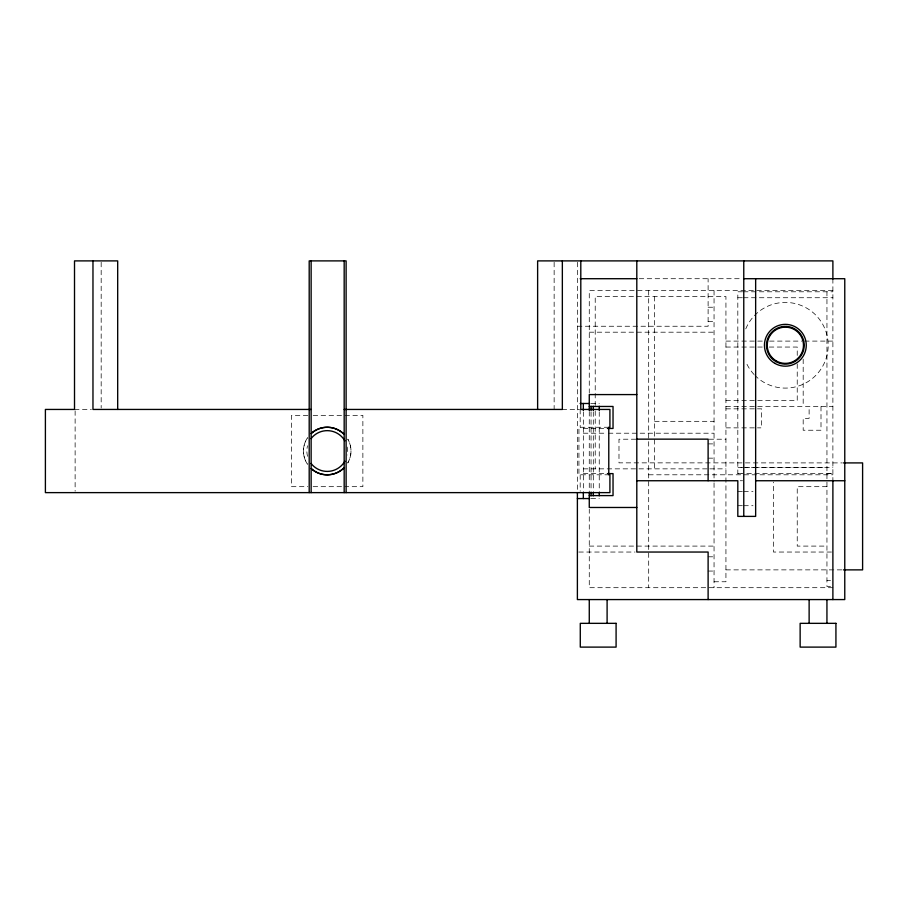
<?xml version="1.0" encoding="UTF-8"?>
<svg xmlns="http://www.w3.org/2000/svg" width="908" height="908" viewBox="0 0 908 908"><rect width="100%" height="100%" fill="white"/><g stroke="black" fill="none" stroke-linecap="round" stroke-linejoin="round"><path stroke-width="0.68" stroke-dasharray="4.54 3.41" d="M639.232 278.711L742.392 278.711M832.886 290.594L589.269 290.594L589.269 393.107M742.574 291.786L737.818 291.786L737.818 473.613L742.574 473.613M743.482 291.786L832.886 291.786M737.818 297.733L742.574 297.733M743.482 297.733L832.886 297.733M708.115 307.233L714.051 307.233M708.115 321.489L714.051 321.5M577.386 326.244L708.115 326.244L708.115 278.711M589.269 332.192L714.051 332.192M725.935 341.102L762.527 341.102M769.564 341.102L801.934 341.102M804.59 341.102L832.886 341.102M725.935 347.049L762.289 347.049M769.28 347.049L797.235 347.049L797.235 356.901M725.935 400.519L797.235 400.519L797.235 363.938M591.051 403.493L599.246 403.493M725.935 406.466L832.886 406.466M725.935 408.838L756.103 408.838M757.476 408.838L761.585 408.838L761.585 427.861L757.476 427.861M74.513 409.44L91.345 409.44M562.131 409.44L579.406 409.44M307.835 415.376L291.57 415.376L291.57 486.677L307.835 486.677M313.147 415.376L362.871 415.376L362.871 486.677L344.7 486.677M654.634 421.323L714.051 421.323M608.78 427.259L578.929 427.259L578.929 474.793L608.78 474.793M725.935 427.861L756.103 427.861M583.333 428.451L605.965 428.451M583.333 433.207L606.975 433.207M608.36 433.207L714.051 433.207M635.872 439.211L618.984 439.211L618.984 462.853L842.136 462.91M709.046 439.211L725.935 439.211M708.115 443.899L714.051 443.899M708.115 458.154L714.051 458.154M742.574 467.665L737.818 467.665L742.063 467.665M745.173 467.665L832.886 467.665M743.482 467.665L753.379 467.654M754.798 467.654L826.95 467.609M583.333 468.857L708.399 468.857M709.806 468.857L725.935 468.857M826.95 473.545L832.886 473.545L743.482 473.601M583.333 473.613L605.965 473.613M737.818 473.613L742.063 473.601M648.687 474.793L832.886 474.793M740.202 480.741L742.574 480.741M313.147 486.677L343.303 486.677M826.95 486.677L797.235 486.677L797.235 546.094L826.95 546.094M737.818 491.432L742.574 491.432M743.765 491.432L753.004 491.432M591.051 498.56L599.246 498.56M737.818 505.699L742.574 505.699M743.765 505.699L753.004 505.699M589.269 546.094L714.051 546.094M578.793 552.041L635.021 552.041M831.478 552.041L773.468 552.041L773.468 482.137M708.115 556.797L714.051 556.797M725.935 569.872L842.136 569.872M708.115 571.053L714.051 571.053M826.95 580.564L830.514 580.564M714.051 581.756L725.935 581.756L725.935 296.541L595.217 296.541L595.217 405.456M830.514 586.5L826.95 586.5L826.95 291.786M832.886 587.692L589.269 587.692L589.269 509.263M832.886 278.711L832.886 480.741M821.002 406.466L821.002 430.233L803.183 430.233L803.183 418.35L809.119 418.35L809.119 406.466M803.183 359.182L803.183 406.466M714.051 290.594L714.051 481.558M714.051 482.92L714.051 587.692M654.634 296.541L654.634 468.857M648.687 290.594L648.687 587.692M599.246 411.88L599.246 491.569M595.217 410.949L595.217 468.857M593.299 411.88L593.299 491.569M591.063 411.88L591.063 491.569M589.269 411.517L589.269 491.569M583.333 411.88L583.333 491.569M580.189 409.44L580.189 427.259M580.189 474.793L580.189 491.251M577.386 262.276L577.386 491.569M554.141 262.298L554.141 409.44M101.174 262.298L101.174 408.021M75.126 410.847L75.126 491.217M347.208 447.054A20.373 20.373 0 0 1 347.208 454.999M307.54 456.304A20.373 20.373 0 0 1 307.54 445.76M745.774 328.866A42.835 42.835 0 0 1 806.769 308.164A42.835 42.835 0 0 1 819.345 371.338A42.835 42.835 0 0 1 755.059 375.549M754.094 374.55A42.835 42.835 0 0 1 745.774 361.656M347.809 462.91A23.767 23.767 0 0 0 347.809 439.143A23.699 23.585 -90 0 1 347.809 462.921M307.46 437.826A23.767 23.767 0 0 0 307.46 464.238A23.71 23.597 -90 0 1 307.449 437.815"/><path stroke-width="1.36" d="M311.138 468.517L311.558 468.903A23.79 23.778 -90 0 0 327.232 474.839L328.775 474.748A23.79 23.778 -90 0 0 344.03 467.87L344.177 467.688M311.138 433.547L311.558 433.161A23.79 23.778 90 0 1 327.221 427.259L328.775 427.316A23.79 23.778 -90 0 1 344.03 434.217L344.177 434.376M580.201 278.711L636.803 278.711M743.561 278.711L844.769 278.711L844.769 599.575L577.386 599.575L577.386 492.681M636.803 394.583L589.269 394.583L589.269 410.484M580.121 403.493L589.678 403.493M589.269 406.466L613.036 406.466L613.036 428.451L607.384 428.451M311.138 409.44L92.968 409.44L92.968 260.891M344.177 409.44L562.347 409.44L562.347 260.891M636.803 439.143L708.115 439.143L708.115 480.741M843.407 462.91L862.6 462.91L862.6 569.872L843.407 569.872M607.384 473.613L613.036 473.613L613.036 495.598L589.269 495.598M636.803 480.741L737.818 480.741L737.818 516.391L755.649 516.391L755.649 278.711M755.649 480.741L844.769 480.741M577.386 498.56L589.678 498.56M636.803 507.481L589.269 507.481L589.269 492.272M832.886 279.187L832.886 260.891L537.627 260.891L537.627 409.44M832.886 480.468L832.886 599.575M826.938 599.575L826.938 623.342M809.13 599.575L809.13 623.342M743.765 260.891L743.765 516.391M708.115 599.575L708.115 552.041L636.803 552.041L636.803 260.891M607.1 599.575L607.1 623.342M599.246 406.285L599.246 410.484M599.246 492.976L599.246 495.768M593.299 406.285L593.299 410.484M593.299 492.976L593.299 495.768M591.063 406.285L591.063 410.484M591.063 492.976L591.063 495.768M589.269 599.575L589.269 623.342M583.333 403.493L583.333 410.484M583.333 492.976L583.333 498.56M580.802 260.891L580.802 409.44L609.915 409.44L609.915 427.259L608.78 427.259L608.78 474.793L609.915 474.793L609.915 492.624L45.4 492.624L45.4 409.44L74.513 409.44L74.513 260.891L117.688 260.891L117.688 409.44M346.118 492.624L346.118 260.891L309.197 260.891L309.197 492.624M344.177 260.891L344.177 492.624M311.138 260.891L311.138 492.624M344.03 467.836A23.767 23.767 0 0 1 311.558 468.903M311.558 433.161A23.767 23.767 0 0 1 344.03 434.228M344.87 461.219A20.373 20.373 0 0 1 311.058 463.432M311.058 438.621A20.373 20.373 0 0 1 344.87 440.845M616.089 623.342L580.28 623.342L580.28 647.109L616.089 647.109L616.089 623.342M835.928 623.342L800.141 623.342L800.141 647.109L835.928 647.109L835.928 623.342M776.295 360.953A18.126 18.126 0 0 0 803.478 345.267A18.126 18.126 0 0 0 776.295 329.57A18.126 18.126 0 0 0 776.295 360.953M775.92 361.6A18.864 18.864 0 0 0 804.216 345.267A18.864 18.864 0 0 0 775.92 328.923A18.864 18.864 0 0 0 775.92 361.6M774.899 363.382A20.918 20.918 0 0 0 806.27 345.267A20.918 20.918 0 0 0 774.899 327.152A20.918 20.918 0 0 0 774.899 363.382"/></g></svg>
